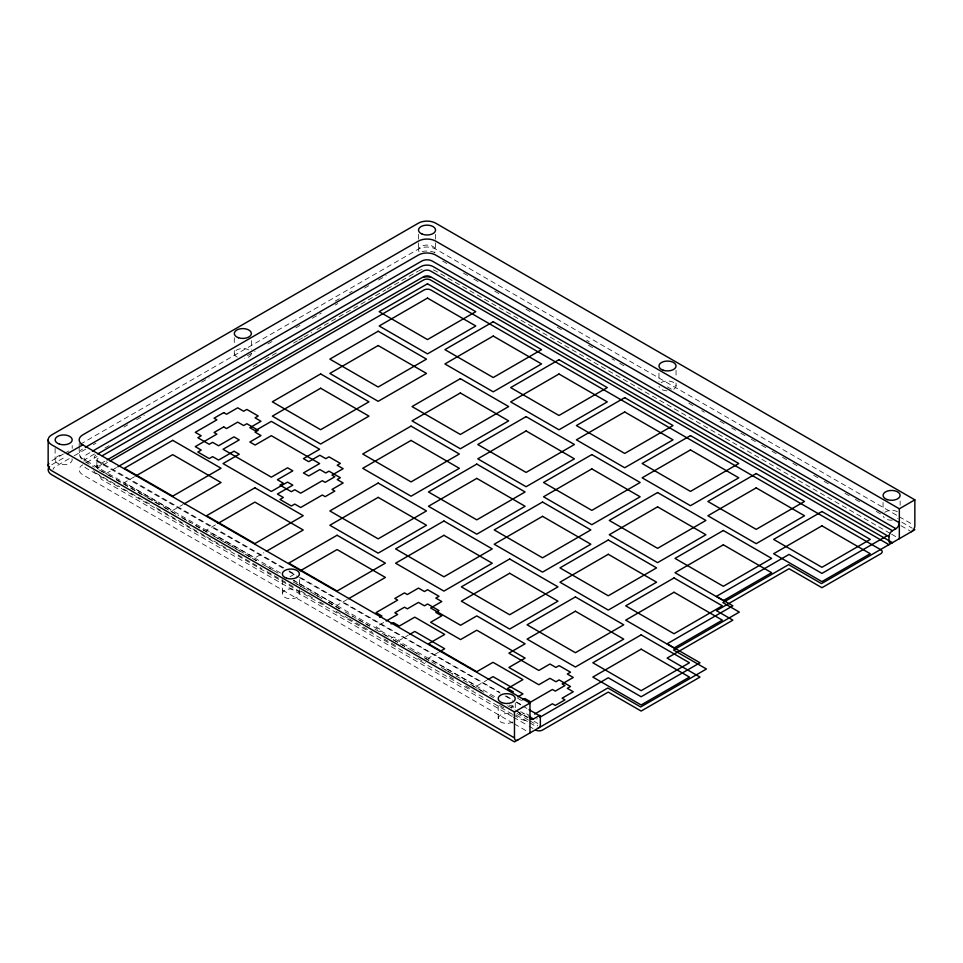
<?xml version="1.0" encoding="UTF-8"?>
<svg xmlns="http://www.w3.org/2000/svg" width="963" height="963" viewBox="0 0 963 963"><rect width="100%" height="100%" fill="white"/><g stroke="black" fill="none" stroke-linecap="round" stroke-linejoin="round"><path stroke-width="0.72" stroke-dasharray="4.82 3.61" d="M96.878 467.031L96.878 460.013M97.251 468.138L98.142 465.936L96.348 467.657L106.724 461.289M104.847 461.253L95.963 466.393A8.149 4.707 0 0 0 94.964 467.115M63.426 454.018L51.725 460.771A12.206 7.042 0 0 0 50.533 461.578M64.726 453.272L68.626 451.021M80.338 444.256L418.399 249.08A12.206 7.042 0 0 1 435.661 249.08L897.925 515.963M51.725 464.756L66.026 456.498M335.184 301.106L340.384 298.109M349.485 292.848L352.097 291.344M69.18 458.665L55.18 466.754A7.283 4.201 0 0 0 53.061 469.535M74.271 455.728L85.731 449.107M93.375 444.701L95.915 443.233M123.926 427.054L127.754 424.852M136.662 419.712L144.306 415.294M201.592 382.227L209.236 377.809M247.431 355.756L255.063 351.351M267.798 343.996L274.166 340.324M295.81 327.829L300.901 324.88M312.361 318.272L321.269 313.119M335.28 305.042L337.82 303.574M364.568 288.13L369.66 285.192M378.567 280.052L386.211 275.635M89.908 452.67L86.201 454.813A7.283 4.201 0 0 0 86.213 460.783M94.506 454.006L86.694 458.52A12.206 7.042 0 0 0 83.805 461.181M104.931 448L110.131 444.99M86.658 462.517L97.058 456.51M253.185 366.373L257.085 364.122M264.885 359.62L276.598 352.855M293.51 343.093L297.411 340.842M298.711 340.083L302.623 337.832M303.923 337.086L311.723 332.572M316.935 329.575L337.748 317.549M339.048 316.803L385.886 289.767M387.186 289.008L418.411 270.988M107.423 462.493L98.31 467.753A4.875 2.817 0 0 0 97.444 468.427M106.123 473.555L116.547 467.536M134.579 476.685L124.408 482.559L172.726 510.45L182.898 504.576M215.483 524.859L206.588 529.999L254.906 557.89L263.802 552.762M290.044 576.717L296.399 573.045M347.258 599.468L337.074 605.342L293.847 580.388M383.671 622.495L376.039 626.913L381.986 630.344L379.735 631.644M391.122 638.228L393.373 636.916L399.332 640.359L408.336 635.159M438.454 652.336L428.475 658.102L476.781 685.993L486.772 680.239M511.221 707.564L513.472 706.264L511.1 704.88M282.917 568.134L96.408 460.868A7.523 4.346 0 0 1 95.915 455.018M289.189 571.745L297.988 576.801M299.24 577.523L500.17 693.071M505.19 695.96L512.725 700.294M516.493 702.46L521.705 705.458M522.777 706.072L529.06 709.683M899.225 516.71L912.25 524.233M586.708 340.264L589.308 341.769M667.443 386.885L671.343 389.136M901.825 522.199L912.25 528.218M442.631 261.069L447.831 264.079M463.456 273.095L468.668 276.104M473.88 279.114L479.093 282.123M494.717 291.139L499.917 294.148M525.967 309.183L531.167 312.193M557.216 327.227L562.428 330.237M588.465 345.272L593.677 348.281M611.902 358.802L614.514 360.306M619.715 363.316L624.927 366.313M688.738 403.16L693.938 406.169M701.75 410.671L704.362 412.176M719.987 421.204L725.187 424.202M731.699 427.969L735.612 430.22M740.824 433.23L746.024 436.239M751.236 439.236L756.449 442.246M761.649 445.255L766.861 448.264M772.073 451.274L777.273 454.283M782.486 457.281L787.698 460.29M792.898 463.299L798.11 466.309M813.735 475.325L818.947 478.334M824.159 481.344L829.36 484.353M844.984 493.369L850.197 496.378M855.409 499.388L860.621 502.397M876.246 511.413L881.446 514.423M900.983 525.702L910.095 530.962M890.209 533.418L435.661 270.988A12.206 7.042 0 0 0 431.918 269.508M891.521 534.164L896.722 537.173M517.685 698.295L521.477 700.486M283.784 567.893L97.757 460.735L96.685 459.17L97.251 461.048M288.984 570.89L295.485 574.646M300.697 577.644L499.725 692.289M506.225 696.032L511.437 699.03M516.637 702.027L521.838 705.024M530.818 716.267L524.871 712.837L521.477 714.787L517.685 712.596M280.594 573.021L82.746 458.797A12.206 7.042 0 0 1 82.746 448.83M293.294 580.352L496.174 697.489M509.283 705.06L515.674 708.744M520.718 711.657L528.675 716.255M85.057 461.783L94.157 467.031M99.358 470.04L111.058 476.793M116.258 479.803L142.259 494.813M147.459 497.811L159.16 504.564M164.36 507.573L176.06 514.326M182.561 518.082L190.361 522.584M195.561 525.581L208.562 533.093M213.762 536.09L239.775 551.101M244.975 554.11L256.676 560.863M261.876 563.861L273.576 570.614M293.077 581.881L304.777 588.634M309.978 591.631L321.678 598.384M339.879 608.893L326.878 601.394L340.685 609.35M345.079 611.902L352.879 616.404M358.08 619.402L369.78 626.167M374.98 629.164L387.981 636.675M393.181 639.673L419.182 654.684M424.382 657.681L436.083 664.446M441.283 667.443L484.184 692.216M489.385 695.214L494.585 698.223M507.585 705.723L515.386 710.225M516.686 710.983L528.386 717.736M516.95 713.439L528.651 720.192M529.951 720.938L537.751 725.44M95.963 473.086L119.857 486.845M123.637 489.011L151.299 504.937M156.331 507.838L205.372 536.078M206.636 536.8L230.53 550.559M238.078 554.905L261.96 568.652M266.992 571.553L293.402 586.756M300.95 591.101L314.781 599.07M319.812 601.959L324.844 604.86M336.159 611.373L342.455 614.996M344.971 616.44L347.487 617.885M348.738 618.619L372.633 632.366M383.948 638.89L397.779 646.847M417.906 658.439L425.453 662.785M449.348 676.532L454.38 679.433M465.695 685.945L473.242 690.29M499.653 705.494L504.672 708.395M515.999 714.907L528.567 722.154M529.831 722.876L537.378 727.221M512.292 714.209L86.694 468.487A12.206 7.042 0 0 1 83.805 465.827M513.592 714.955L520.104 718.711A12.206 7.042 0 0 0 528.278 720.769M512.208 716.508L102.21 479.803A4.875 2.817 0 0 1 101.187 476.685M513.508 717.254L527.82 725.524M529.12 726.271L533.033 728.534M513.074 723.189L82.746 474.735A12.206 7.042 0 0 1 82.746 464.78M514.374 723.935L528.675 732.193M142.259 494.476L98.31 469.029A4.851 2.805 0.1 0 1 98.322 465.045M143.523 495.199L147.291 497.377M148.543 498.112L178.685 515.554M181.188 517.011L256.543 560.635M266.595 566.449L280.402 574.454M296.724 583.903L309.292 591.174M314.311 594.087L321.847 598.444M351.989 615.899L369.563 626.07M384.634 634.798L388.402 636.976M393.422 639.889L400.957 644.247M402.221 644.981L404.725 646.426M412.26 650.795L419.796 655.153M424.827 658.066L429.847 660.967M444.918 669.694L452.454 674.064M472.544 685.692L483.847 692.241M516.493 711.139L529.06 718.41M534.08 721.323L537.848 723.502M81.422 459.014L79.171 453.85L79.171 446.844M900.128 501.061L900.128 505.322M883.047 502.481L883.047 511.016M676.05 370.261L676.05 377.376M676.05 383.069L676.05 385.91M658.969 373.102L658.969 381.649M515.265 702.846L515.265 708.539M498.184 705.698L498.184 718.506M435.577 234.346L435.577 241.46M435.577 242.881L435.577 249.995M418.496 234.346L418.496 241.46M418.496 242.881L418.496 249.995M299.409 579.642L299.409 588.188M299.409 589.609L299.409 593.882A8.547 4.935 0 0 1 286.589 598.143A8.547 4.935 0 0 1 286.589 589.609A8.547 4.935 0 0 1 299.409 593.882M282.328 579.642L282.328 593.882M251.367 340.625L251.367 349.16M234.286 337.772L234.286 344.886M234.286 350.58L234.286 353.433M79.171 443.353L79.171 445.676M72.201 445.556L72.201 448.397M55.12 448.397L55.12 459.784M419.074 270.627A12.206 7.042 0 0 1 422.155 269.508M95.193 472.556A8.149 4.707 0 0 1 93.736 470.666M98.322 461.963A4.851 2.793 0.1 0 1 98.31 458.003M512.761 721.985A8.547 4.935 0 0 1 500.688 721.985A8.547 4.935 0 0 1 500.688 715.015A8.547 4.935 0 0 1 512.761 715.015M898.046 518.515A8.547 4.935 0 0 1 897.636 518.78M892.195 520.213A8.547 4.935 0 0 1 883.24 516.337M884.756 512.328A8.547 4.935 0 0 1 898.046 512.063M419.037 251.716A8.547 4.935 0 0 1 427.644 245.084A8.547 4.935 0 0 1 434.53 252.366M72.008 458.737A8.547 4.935 0 0 1 64.882 464.66A8.547 4.935 0 0 1 55.144 460.133A8.547 4.935 0 0 1 63.666 454.849M661.051 382.684A8.547 4.935 0 0 1 673.546 382.431A8.547 4.935 0 0 1 673.101 389.642M666.902 390.834A8.547 4.935 0 0 1 658.993 386.271M251.343 353.782A8.547 4.935 0 0 1 244.638 358.248M237.235 357.153A8.547 4.935 0 0 1 236.79 349.942A8.547 4.935 0 0 1 249.285 350.207M422.155 251.584A12.206 7.042 0 0 1 434.987 252.703M537.354 718.711A12.206 7.042 0 0 1 536.692 719.072"/><path stroke-width="1.44" d="M97.672 453.958L421.036 266.522A8.438 4.875 0 0 1 433.025 266.534L892.424 530.709L895.879 528.711A4.875 2.817 -60 0 0 899.334 522.74L435.661 255.039A12.206 7.042 0 0 0 418.411 255.039L85.346 447.338M107.206 459.881L423.588 276.718A4.851 2.805 -0.1 0 1 430.473 276.706L892.424 542.663A4.875 2.817 -60 0 1 888.981 540.676L888.981 536.692A4.875 2.817 -60 0 1 892.424 530.709M67.254 453.802L82.746 444.846L529.975 703.05L529.975 732.939M92.376 451.25L421.854 261.021A7.283 4.201 0 0 1 432.194 261.033L895.879 528.711M110.023 460.988L423.588 279.956A4.875 2.817 0 0 1 430.485 279.956L888.981 544.661M117.847 466.79L424.033 290.007A4.875 2.817 0 0 1 430.93 290.007L880.796 549.741A4.875 2.817 0 0 1 880.796 553.725L821.945 587.707L789.07 568.724L716.436 610.662L732.867 620.148L667.118 658.102L699.993 677.085L641.141 711.055L608.267 692.084L542.53 730.038A4.875 2.817 0 0 1 535.633 730.038M135.855 475.951L172.726 454.656L221.045 482.547L184.162 503.842M218.035 523.391L254.906 502.108L303.225 529.999L266.342 551.293M300.215 570.842L337.086 549.548L385.393 577.439L348.522 598.733M379.735 617.343L381.986 616.043L376.039 612.6L397.671 600.118L394.83 598.468L404.484 592.895L407.337 594.532L418.484 588.092L424.43 591.535L427.608 589.705L438.996 596.278L435.83 598.107L441.776 601.55L430.63 607.99L460.567 625.264L476.793 615.899L525.1 643.802L508.885 653.167L538.823 670.441L549.969 664.013L555.916 667.443L559.094 665.614L570.493 672.186L567.315 674.028L573.262 677.458L562.115 683.899L564.968 685.536L555.302 691.121L552.449 689.472L530.818 701.967L524.871 698.524L522.608 699.836M386.211 621.027L397.671 614.418L394.83 612.781L404.484 607.196L407.337 608.845L418.484 602.405L424.43 605.835L427.608 604.006L438.996 610.578L435.83 612.42L441.776 615.851L430.63 622.291L460.567 639.576L476.793 630.211L525.1 658.102L508.885 667.467L538.823 684.753L549.969 678.313L555.916 681.756L559.094 679.914L570.493 686.499L567.315 688.328L573.262 691.771L562.115 698.199L564.968 699.848L555.302 705.422L552.449 703.784L534.634 714.065M391.122 623.916L393.373 622.616L399.332 626.058L414.764 617.151L444.701 634.436L428.475 643.802L476.781 671.693L493.008 662.327L522.945 679.613L507.525 688.521L513.472 691.952M409.624 634.424L414.764 631.451L444.701 648.737L439.706 651.626M488.024 679.517L493.008 676.628L522.945 693.914L517.805 696.887M911.395 531.708A4.875 2.817 -60 0 0 914.85 525.738L914.85 499.833L435.661 223.175A12.206 7.042 0 0 0 418.399 223.175L51.725 434.879A12.206 7.042 0 0 0 51.725 444.834L514.471 712.006L529.975 703.05M529.614 716.797L533.43 718.988L539.316 715.593A1.469 0.843 -60 0 1 540.351 716.183L540.351 724.958A2.444 1.408 -60 0 1 538.63 727.944M82.746 444.846A12.206 7.042 0 0 1 82.746 434.891L418.411 241.099A12.206 7.042 0 0 1 435.661 241.099L899.334 508.789L914.85 499.833M539.942 717.23L608.267 677.771L641.141 696.755L699.993 662.773L667.118 643.802L732.867 605.835L716.436 596.35L789.07 554.411L821.945 573.394L885.972 536.427A12.206 7.042 0 0 0 886.586 536.042M914.85 529.722L821.499 583.614L788.625 564.643L722.888 602.585L739.319 612.083L673.57 650.037L706.445 669.008L640.696 706.974L607.822 687.991L514.471 741.883L51.725 474.723A12.206 7.042 0 0 1 49.57 466.453M102.126 455.8L423.588 270.94A4.851 2.805 0.1 0 1 430.485 270.952L888.981 536.692M529.06 709.683L540.351 716.183M517.925 739.897A4.875 2.817 -60 0 1 514.471 737.899L51.725 470.738A12.206 7.042 0 0 1 48.836 463.432M899.334 508.789L899.334 538.678M514.471 712.006L514.471 737.899M48.15 439.85L48.15 465.574M423.263 277.332A8.799 5.08 0 0 1 430.81 277.332M533.43 718.988A4.875 2.817 -60 0 1 529.975 717.002M427.476 283.784L379.169 311.675L427.488 339.578L475.794 311.675L427.476 283.784M172.726 440.356L124.408 468.247L172.726 496.138L221.045 468.247L172.726 440.356M223.717 412.609L214.051 418.183L216.904 419.832L195.26 432.327L201.219 435.758L197.836 437.72L209.224 444.292L212.606 442.342L218.553 445.773L233.985 436.865L239.245 439.91L223.019 449.276L271.337 477.166L287.564 467.801L292.824 470.835L277.392 479.743L283.351 483.185L279.968 485.135L291.356 491.708L294.738 489.758L300.685 493.188L322.328 480.706L325.181 482.343L334.835 476.769L331.994 475.12L343.141 468.692L337.194 465.249L340.36 463.42L328.973 456.835L325.795 458.677L319.848 455.234L308.702 461.674L303.429 458.629L319.656 449.264L271.337 421.373L255.123 430.738L249.85 427.704L260.997 421.264L255.051 417.834L258.228 415.992L246.841 409.419L243.663 411.249L237.705 407.818L226.558 414.246L223.717 412.609M427.476 298.085L379.169 325.988L427.488 353.878L475.794 325.988L427.476 298.085M378.17 331.224L329.852 359.127L378.17 387.018L426.489 359.127L378.17 331.224M223.717 426.91L214.051 432.495L216.904 434.132L195.26 446.627L201.219 450.07L197.836 452.02L209.224 458.593L212.606 456.643L218.553 460.073L233.985 451.178L239.245 454.211L223.019 463.576L271.337 491.467L287.564 482.102L292.824 485.147L277.392 494.055L283.351 497.486L279.968 499.436L291.356 506.02L294.738 504.07L300.685 507.501L322.328 495.006L325.181 496.655L334.835 491.07L331.994 489.433L343.141 482.993L337.194 479.562L340.36 477.72L328.973 471.148L325.795 472.977L319.848 469.547L308.702 475.975L303.429 472.941L319.656 463.576L271.337 435.685L255.123 445.05L249.85 442.005L260.997 435.577L255.051 432.134L258.228 430.305L246.841 423.72L243.663 425.562L237.705 422.119L226.558 428.559L223.717 426.91M320.643 373.933L272.336 401.824L320.643 429.715L368.961 401.824L320.643 373.933M378.17 345.536L329.852 373.427L378.17 401.318L426.489 373.427L378.17 345.536M320.643 388.233L272.336 416.136L320.643 444.027L368.961 416.124L320.643 388.233M493.225 321.738L444.906 349.629L493.225 377.532L541.543 349.641L493.225 321.738M493.225 336.051L444.906 363.942L493.225 391.833L541.543 363.942L493.225 336.051M254.906 487.796L206.588 515.699L254.906 543.589L303.225 515.687L254.906 487.796M460.35 378.676L412.032 406.567L460.35 434.469L508.669 406.567L460.35 378.676M460.35 392.976L412.032 420.879L460.35 448.77L508.669 420.879L460.35 392.976M411.045 426.115L362.726 454.018L411.045 481.909L459.363 454.018L411.045 426.115M411.045 440.428L362.726 468.319L411.045 496.21L459.363 468.319L411.045 440.428M558.973 359.693L510.655 387.595L558.973 415.486L607.292 387.595L558.973 359.693M558.973 374.005L510.655 401.896L558.973 429.799L607.292 401.896L558.973 374.005M378.17 483.053L329.852 510.956L378.17 538.847L426.489 510.944L378.17 483.053M378.17 497.365L329.852 525.256L378.17 553.147L426.489 525.256L378.17 497.365M526.099 416.63L477.78 444.521L526.099 472.424L574.417 444.521L526.099 416.63M337.086 535.247L288.768 563.138L337.074 591.029L385.393 563.138L337.086 535.247M526.099 430.943L477.78 458.833L526.099 486.724L574.417 458.833L526.099 430.943M476.793 464.082L428.475 491.973L476.781 519.864L525.1 491.973L476.793 464.082M476.793 478.382L428.475 506.273L476.781 534.176L525.1 506.273L476.793 478.382M624.71 397.659L576.392 425.55L624.71 453.441L673.029 425.55L624.71 397.659M624.71 411.959L576.392 439.85L624.71 467.753L673.029 439.85L624.71 411.959M443.919 521.007L395.6 548.91L443.919 576.801L492.237 548.91L443.919 521.007M443.919 535.32L395.6 563.211L443.919 591.101L492.237 563.211L443.919 535.32M591.836 454.584L543.529 482.487L591.836 510.378L640.154 482.487L591.836 454.584M591.836 468.897L543.529 496.788L591.836 524.691L640.154 496.788L591.836 468.897M542.53 502.036L494.212 529.927L542.53 557.818L590.849 529.927L542.53 502.036M542.53 516.337L494.212 544.239L542.53 572.13L590.849 544.227L542.53 516.337M690.459 435.613L642.14 463.504L690.459 491.407L738.777 463.504L690.459 435.613M690.459 449.914L642.14 477.817L690.459 505.707L738.777 477.817L690.459 449.914M509.668 558.973L461.349 586.864L509.656 614.755L557.974 586.864L509.668 558.973M509.668 573.274L461.349 601.165L509.656 629.068L557.974 601.165L509.668 573.274M657.585 492.538L609.266 520.441L657.585 548.332L705.903 520.441L657.585 492.538M657.585 506.851L609.266 534.742L657.585 562.645L705.903 534.742L657.585 506.851M608.279 539.99L559.96 567.881L608.267 595.784L656.585 567.881L608.279 539.99M608.279 554.291L559.96 582.194L608.267 610.085L656.585 582.194L608.279 554.291M756.196 473.567L707.877 501.458L756.196 529.361L804.514 501.458L756.196 473.567M756.196 487.868L707.877 515.771L756.196 543.662L804.514 515.771L756.196 487.868M575.405 596.928L527.086 624.818L575.405 652.709L623.723 624.818L575.405 596.928M575.405 611.228L527.086 639.131L575.405 667.022L623.723 639.119L575.405 611.228M723.333 530.505L675.015 558.396L723.333 586.298L771.652 558.396L723.333 530.505M723.333 544.805L675.015 572.708L723.333 600.599L771.652 572.708L723.333 544.805M674.028 577.944L625.709 605.847L674.016 633.738L722.334 605.835L674.028 577.944M674.028 592.257L625.709 620.148L674.016 648.039L722.334 620.148L674.028 592.257M821.945 511.522L773.626 539.412L821.945 567.315L870.263 539.424L821.945 511.522M821.945 525.834L773.626 553.725L821.945 581.616L870.263 553.725L821.945 525.834M641.153 634.882L592.835 662.773L641.141 690.676L689.46 662.773L641.153 634.882M641.153 649.182L592.835 677.085L641.141 704.976L689.46 677.085L641.153 649.182M501.94 702.665A8.547 4.935 0 0 0 515.241 698.933A8.547 4.935 0 0 0 502.999 694.142A8.547 4.935 0 0 0 501.94 702.665M887.32 499.628A8.547 4.935 0 0 0 900.128 495.367A8.547 4.935 0 0 0 887.32 491.094A8.547 4.935 0 0 0 887.32 499.628M422.251 234.153A8.547 4.935 0 0 0 435.553 230.422A8.547 4.935 0 0 0 423.299 225.631A8.547 4.935 0 0 0 422.251 234.153M59.393 444.124A8.547 4.935 0 0 0 72.201 439.862A8.547 4.935 0 0 0 59.393 435.589A8.547 4.935 0 0 0 59.393 444.124M663.242 370.261A8.547 4.935 0 0 0 676.05 365.988A8.547 4.935 0 0 0 663.242 361.715A8.547 4.935 0 0 0 663.242 370.261M286.589 578.221A8.547 4.935 0 0 0 299.409 573.948A8.547 4.935 0 0 0 286.589 569.687A8.547 4.935 0 0 0 286.589 578.221M238.559 337.772A8.547 4.935 0 0 0 251.367 333.511A8.547 4.935 0 0 0 238.559 329.238A8.547 4.935 0 0 0 238.559 337.772"/></g></svg>
